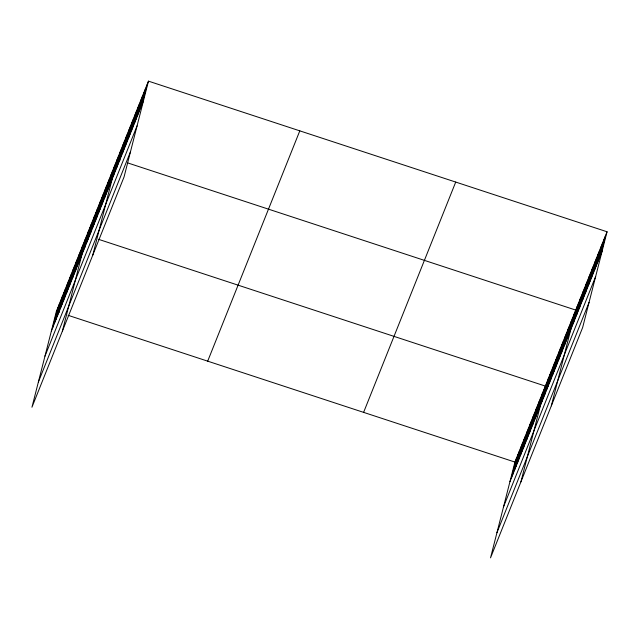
<?xml version="1.0" encoding="UTF-8"?>
<svg xmlns="http://www.w3.org/2000/svg" width="639" height="639" viewBox="0 0 639 639"><rect width="100%" height="100%" fill="white"/><g stroke="black" fill="none" stroke-linecap="round" stroke-linejoin="round"><path stroke-width="0.96" d="M148.472 81.145L56.36 311.457L31.95 407.227L124.062 176.923L148.472 81.145L607.05 231.773L582.64 327.543L490.528 557.855L514.938 462.077L607.05 231.773M52.893 327.224L57.885 307.655M54.411 323.43L59.403 303.852M55.936 319.628L60.921 300.058M57.454 315.826L62.438 296.256M58.972 312.024L63.964 292.454M60.489 308.23L65.482 288.652M62.015 304.428L66.999 284.858M63.533 300.626L68.525 281.056M65.05 296.823L70.042 277.254M66.576 293.021L71.56 273.452M68.093 289.227L73.078 269.65M69.611 285.425L74.603 265.856M71.129 281.623L76.121 262.054M72.654 277.821L77.638 258.252M74.172 274.027L79.156 254.45M75.69 270.225L80.682 250.656M77.207 266.423L82.199 246.854M78.733 262.621L83.717 243.052M80.25 258.827L85.243 239.25M62.35 331.226L86.76 235.456L89.46 236.342M83.294 251.223L88.278 231.653M84.811 247.421L89.795 227.851M86.329 243.627L91.321 224.049M87.847 239.825L92.839 220.255M89.372 236.023L94.356 216.453M90.89 232.221L95.882 212.651M92.407 228.427L97.4 208.849M93.933 224.624L98.917 205.055M95.451 220.822L100.435 201.253M96.968 217.02L101.96 197.451M98.486 213.226L103.478 193.649M100.011 209.424L104.996 189.855M101.529 205.622L106.513 186.053M103.047 201.82L108.039 182.251M104.564 198.026L109.557 178.449M106.09 194.224L111.074 174.655M107.608 190.422L112.6 170.853M109.125 186.62L114.117 167.051M110.651 182.826L115.635 163.249M92.743 255.225L117.153 159.454L119.86 160.341M113.662 175.294L118.646 155.724M115.148 171.564L120.14 151.994M116.641 167.833L121.634 148.264M118.135 164.103L123.119 144.534M119.621 160.381L124.613 140.804M121.114 156.651L126.107 137.081M122.608 152.921L127.592 133.351M124.102 149.191L129.086 129.621M125.587 145.46L130.58 125.891M127.081 141.73L132.073 122.161M128.575 138.008L133.559 118.431M130.06 134.278L135.053 114.708M131.554 130.548L136.546 110.978M133.048 126.818L138.032 107.248M134.533 123.087L139.526 103.518M136.027 119.365L141.019 99.788M137.521 115.635L142.505 96.058M139.014 111.905L143.999 92.335M140.5 108.175L145.492 88.605M141.994 104.445L146.986 84.875M511.472 477.852L516.456 458.283M512.989 474.05L517.981 454.481M514.507 470.248L519.499 450.679M516.032 466.454L521.017 446.877M517.55 462.652L522.534 443.083M519.068 458.85L524.06 439.281M520.585 455.048L525.577 435.478M522.111 451.254L527.095 431.676M523.629 447.452L528.621 427.882M525.146 443.65L530.138 424.08M526.672 439.848L531.656 420.278M528.189 436.054L533.174 416.476M529.707 432.252L534.699 412.682M531.225 428.449L536.217 408.88M532.75 424.647L537.734 405.078M534.268 420.853L539.252 401.276M535.786 417.051L540.778 397.482M537.303 413.249L542.295 393.68M538.829 409.447L543.813 389.878M520.921 481.854L545.339 386.076L98.47 239.298M541.864 401.851L546.856 382.282M543.39 398.049L548.374 378.48M544.907 394.247L549.891 374.678M546.425 390.453L551.417 370.876M547.942 386.651L552.935 367.082M549.468 382.849L554.452 363.279M550.986 379.047L555.978 359.477M552.503 375.253L557.496 355.675M554.029 371.451L559.013 351.881M555.547 367.649L560.531 348.079M557.064 363.847L562.056 344.277M558.582 360.045L563.574 340.475M560.107 356.25L565.092 336.673M561.625 352.448L566.609 332.879M563.143 348.646L568.135 329.077M564.66 344.844L569.653 325.275M566.186 341.05L571.17 321.473M567.704 337.248L572.696 317.679M569.221 333.446L574.213 313.877M551.321 405.853L575.731 310.075L127.968 163.001M572.232 325.922L577.225 306.345M573.726 322.192L578.718 302.622M575.22 318.462L580.204 298.892M576.705 314.731L581.698 295.162M578.199 311.001L583.191 291.432M579.693 307.271L584.677 287.702M581.186 303.549L586.171 283.972M582.672 299.819L587.664 280.249M584.166 296.089L589.158 276.519M585.659 292.358L590.644 272.789M587.145 288.628L592.137 269.059M588.639 284.898L593.631 265.329M590.132 281.176L595.117 261.599M591.618 277.446L596.61 257.876M593.112 273.716L598.104 254.146M594.605 269.985L599.59 250.416M596.099 266.255L601.083 246.686M597.585 262.525L602.577 242.956M599.078 258.803L604.071 239.226M600.572 255.073L605.556 235.503M51.376 331.026L143.487 100.714M44.962 356.171L137.073 125.867M38.356 382.082L130.468 151.77M207.691 361.163L299.803 130.851M363.607 412.371L455.719 182.067M509.946 481.654L602.058 251.343M503.54 506.799L595.652 276.487M496.934 532.71L589.046 302.399M56.36 311.457L59.068 312.343M68.069 315.299L514.938 462.077"/></g></svg>
